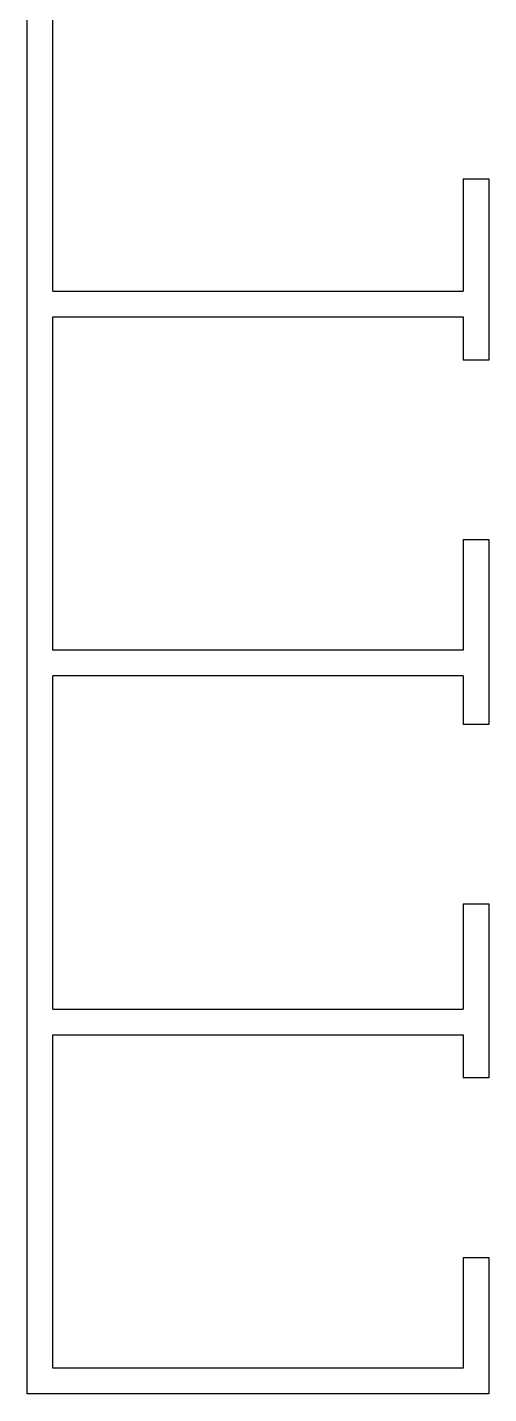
# Model space of a CAD drawing. Header units: metres. Extents: x -355 to 973, y -73 to 238.
# Drawn here: x 837.23 to 839.03, y 195.85 to 201.18 of the extents above; entities that cross this region are included whole.
import ezdxf

# ---------------------------------------------------------------- set-up
doc = ezdxf.new("R2010")
doc.units = ezdxf.units.M
doc.header["$LTSCALE"] = 3
doc.header["$MEASUREMENT"] = 0

msp = doc.modelspace()

# ---------------------------------------------------------------- linework, layer by layer
for p, q in [((837.2269, 195.8541), (837.2269, 204.2541)), ((837.3269, 200.1541), (837.3269, 201.4541)), ((838.9269, 200.5925), (838.9269, 200.1541)), ((838.9269, 200.5925), (839.0269, 200.5925)), ((839.0269, 200.5925), (839.0269, 199.8853)), ((837.3269, 200.1541), (838.9269, 200.1541)), ((837.3269, 198.7541), (837.3269, 200.0541)), ((837.3269, 200.0541), (838.9269, 200.0541)), ((838.9269, 200.0541), (838.9269, 199.8853)), ((839.0269, 200.0541), (839.0269, 199.8853)), ((839.0269, 199.8853), (838.9269, 199.8853)), ((838.9269, 199.1853), (838.9269, 198.7541)), ((838.9269, 199.1853), (839.0269, 199.1853)), ((839.0269, 199.1853), (839.0269, 198.4641)), ((839.0269, 199.1853), (839.0269, 198.6541)), ((838.9269, 198.7541), (837.3269, 198.7541)), ((837.3269, 197.3541), (837.3269, 198.6541)), ((838.9269, 198.6541), (837.3269, 198.6541)), ((838.9269, 198.6541), (838.9269, 198.4641)), ((839.0269, 198.4641), (838.9269, 198.4641)), ((838.9269, 197.7641), (838.9269, 197.3541)), ((838.9269, 197.7641), (839.0269, 197.7641)), ((839.0269, 197.7641), (839.0269, 197.0855)), ((837.3269, 197.3541), (838.9269, 197.3541)), ((837.3269, 195.9541), (837.3269, 197.2541)), ((837.3269, 197.2541), (838.9269, 197.2541)), ((838.9269, 197.2541), (838.9269, 197.0855)), ((839.0269, 197.0855), (838.9269, 197.0855)), ((838.9269, 196.3855), (838.9269, 195.9541)), ((838.9269, 196.3855), (839.0269, 196.3855)), ((839.0269, 196.3855), (839.0269, 195.8541)), ((838.9269, 195.9541), (837.3269, 195.9541)), ((839.0269, 195.8541), (837.2269, 195.8541))]:
    msp.add_line(p, q)

doc.saveas('drawing.dxf')
